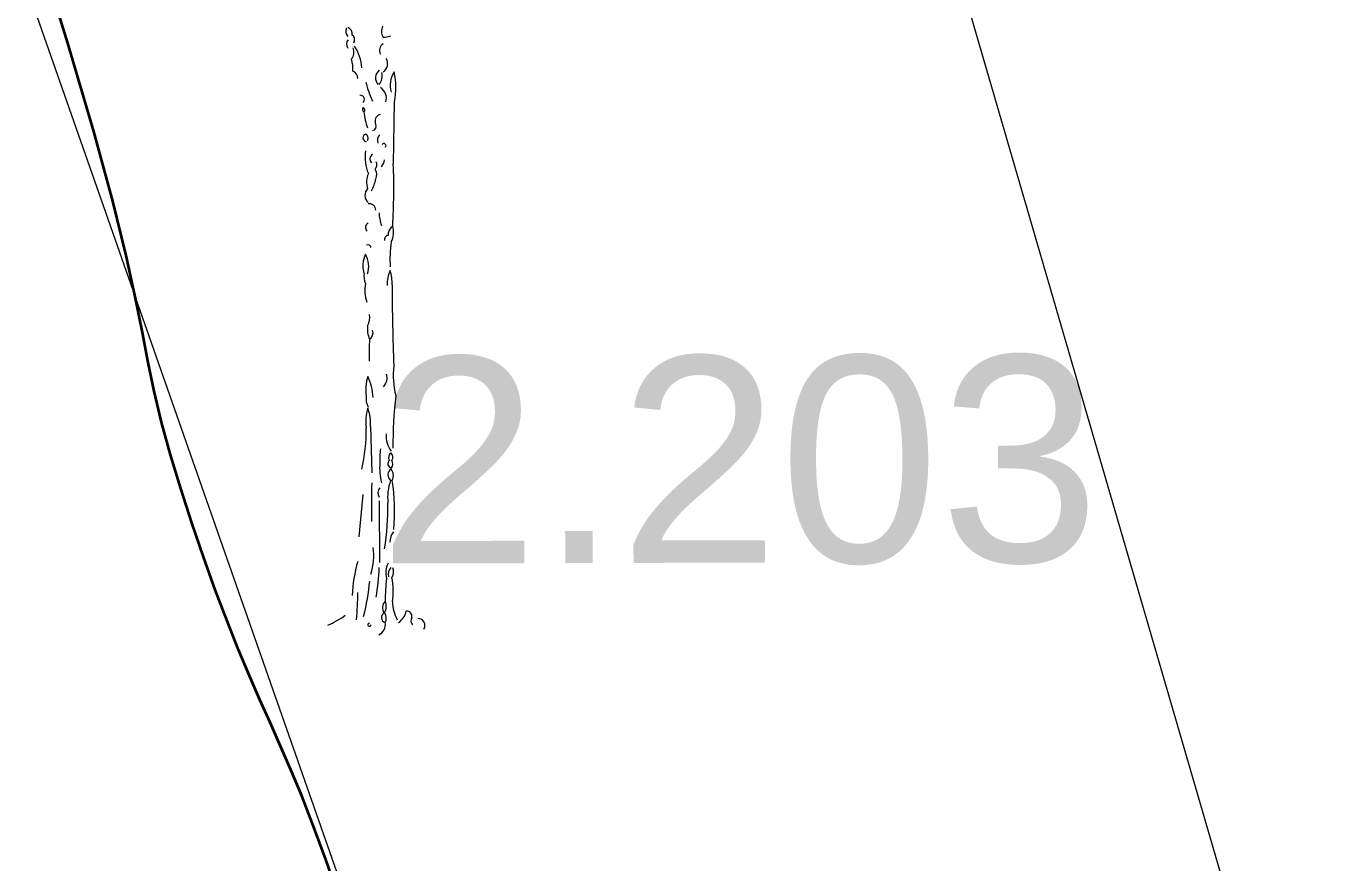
# Model space of a CAD drawing. Header units: millimetres. Extents: x 563604 to 809435, y 2337 to 1331933.
# Drawn here: x 727028 to 730830, y 1277838 to 1280271 of the extents above; entities that cross this region are included whole.
import ezdxf

# ---------------------------------------------------------------- set-up
doc = ezdxf.new("R2010")
doc.units = ezdxf.units.MM
for name, color, linetype, lineweight in [('CD TAI', 7, 'Continuous', 9), ('DM CAI-1', 9, 'Continuous', 35), ('ks_caytram-1', 253, 'Continuous', 9), ('MEP DUONG NHUA-1', 253, 'Continuous', 9), ('MUONG DAT-1', 253, 'Continuous', 9), ('NCV_TKCS_HIEN TRANG_251226_dwg-1', 253, 'Continuous', 9)]:
    doc.layers.add(name, color=color, linetype=linetype, lineweight=lineweight)
doc.styles.add('Arial', font='arial_0.ttf', dxfattribs={"height": 600.128024})

# ---------------------------------------------------------------- blocks, each defined once
blk = doc.blocks.new('NCV_TKCS_HIEN TRANG_251226_dwg_CX-2645538-TỔNG THỂ_HIỆN TRẠNG KHU ĐẤT')
at = {"layer": 'ks_caytram-1'}
for p, q in [((724366.6, 1292849.6), (724363.7, 1292668.7)), ((724297.4, 1291905.8), (724301.1, 1291770.7)), ((724275.5, 1291706.9), (724263.5, 1291584.1)), ((724323, 1291689.2), (724323.4, 1291509.4))]:
    blk.add_line(p, q, dxfattribs=at)
for centre, radius, start, end in [((724364.9, 1293054.5), 35.7, 155.0841, 209.1361), ((724249.2, 1293054.6), 23.8, 154.6421, 220.4911), ((724249.1, 1293017.2), 21.4, 142.4201, 212.6461), ((724222.2, 1293045.9), 22.4, 354.2511, 63.6411), ((724234.3, 1293030), 17, 329.3451, 53.5451), ((724333.3, 1293096.9), 59.7, 270.4561, 292.4341), ((724214.8, 1292994), 34.5, 323.2001, 21.8811), ((724124.4, 1292933), 149, 6.0741, 31.6791), ((724347.1, 1292998.7), 23.6, 124.2181, 206.9841), ((724157.5, 1292947.4), 88.7, 354.3521, 16.9721), ((724318.7, 1292960.7), 28.5, 302.5321, 31.9881), ((724237.2, 1292917.2), 23.2, 0.8261, 68.206), ((724339.2, 1292919), 27.5, 126.4901, 224.5091), ((724289.7, 1292925.4), 42, 322.3941, 12.4271), ((724424.7, 1292897.8), 70.1, 146.2781, 196.8251), ((724156.4, 1292892.7), 214.6, 348.4271, 11.8431), ((724575.2, 1292977.6), 299.9, 193.7271, 204.8101), ((724306.2, 1292859.5), 37.3, 344.4931, 57.2281), ((724267.6, 1292856.5), 12, 308.5841, 97.3528), ((724281.3, 1292827.3), 7.44, 133.3461, 247.5351), ((724273.3, 1292825.8), 7.49, 313.942, 66.939), ((724454.5, 1292834), 176.6, 184.4231, 200.0371), ((724329.9, 1292793.7), 19.5, 103.4331, 210.9741), ((724299.7, 1292779.1), 14.2, 288.7491, 18.3911), ((724286.1, 1292745.2), 10.8, 106.4401, 265.8481), ((724276.8, 1292743.4), 13.7, 330.2121, 62.8361), ((724342.8, 1292737.3), 25.3, 140.3031, 199.3581), ((724336.2, 1292721.7), 6.37, 322.2601, 142.2596), ((724395.6, 1292686.7), 114.1, 170.0041, 203.7991), ((724311.1, 1292682.9), 15.6, 119.9161, 224.8251), ((724294.7, 1292665.8), 21, 322.0361, 26.8121), ((724289, 1292638), 26.8, 330.9961, 33.8551), ((724307.5, 1292682.3), 30.5, 315.0111, 357.3341), ((722531.6, 1292596.5), 1833.5, 356.5991, 2.2561), ((724340.8, 1292616.4), 55.2, 153.9531, 200.4451), ((724192.9, 1292647.7), 121.7, 331.9161, 349.2821), ((724309.6, 1292577.5), 28.4, 136.5661, 226.8861), ((724294.2, 1292534.3), 18.5, 0.7761, 102.1738), ((724297, 1292483.7), 14.5, 117.0301, 226.9811), ((724407.1, 1292523.3), 84.5, 177.6261, 203.2531), ((724350.1, 1292449.1), 11.9, 97.7141, 193.1671), ((724378.6, 1292462.8), 30.1, 123.6771, 183.4621), ((724302, 1292470.4), 62.4, 332.9301, 16.1961), ((724290, 1292425.4), 8.45, 5.6771, 117.3739), ((724743.3, 1292388.7), 389.4, 172.1391, 182.8461), ((724348.1, 1292372.9), 73.3, 153.0931, 198.0291), ((724223.9, 1292371.4), 68.3, 340.9761, 30.4931), ((724327.9, 1292343.1), 49.9, 171.7781, 205.9841), ((724454.1, 1292316.4), 108.6, 156.7281, 180.3581), ((724232.5, 1292321.4), 127.6, 357.9771, 17.2851), ((724378, 1292299.8), 97.4, 167.2961, 199.9811), ((730638.3, 1292332.9), 6278.2, 180.14607, 182.29708), ((724246.1, 1292222.3), 49, 330.7421, 9.9641), ((724362.1, 1292189.1), 73.9, 172.7641, 203.7661), ((725185.8, 1292113.9), 892.4, 177.0861, 181.1741), ((724282.9, 1292177.7), 21.8, 302.2961, 19.6161), ((724605.6, 1292054.3), 242.1, 173.5971, 194.1041), ((724412, 1292012.6), 128.7, 162.6581, 188.8151), ((724155, 1291983.7), 150.1, 2.2301, 26.6011), ((724309.4, 1292046.6), 36.3, 315.0341, 17.9821), ((724331.5, 1291985.2), 47.2, 170.6061, 209.9131), ((725661.3, 1291846.2), 1299, 173.4111, 180.1751), ((724405.9, 1291920.8), 122.3, 162.1481, 189.1531), ((724172.4, 1291913.7), 125.2, 356.3711, 20.8411), ((723730.5, 1291900.5), 554.6, 347.5131, 0.0761), ((724410, 1291875.8), 67.3, 173.3661, 219.1311), ((724511.5, 1291809.7), 187.4, 170.7011, 183.3811), ((724366.9, 1291815.3), 17, 126.7251, 210.9251), ((724346, 1291816.5), 16.4, 322.5811, 49.1091), ((724511.8, 1291785.1), 187.9, 175.8731, 193.3661), ((724359.4, 1291797), 11.8, 126.5291, 263.2281), ((724368.8, 1291764.8), 20.9, 124.9291, 231.5231), ((724333.5, 1291762.7), 30.3, 332.0891, 39.6021), ((724345.9, 1291796.6), 16.5, 317.0541, 37.1911), ((727120.6, 1291664), 2820.6, 178.4221, 180.7141), ((724488.5, 1291699.6), 141.4, 159.7981, 186.9391), ((723792.6, 1291657.8), 574.9, 354.7791, 9.0711), ((724343, 1291711.7), 24, 139.9461, 211.1751), ((723537, 1291675.2), 811.2, 351.0981, 0.5221), ((724395.1, 1291571.8), 41.2, 139.0381, 184.3621), ((724138.2, 1291528.2), 168.6, 341.9011, 8.4301), ((724691, 1291390), 447.8, 164.1059, 177.0309), ((723436.6, 1291541.4), 887.5, 351.4121, 356.9951), ((724397.1, 1291480.4), 55.5, 151.0431, 197.5151), ((724380, 1291474.9), 31, 139.6181, 192.5801), ((724332.9, 1291482.1), 31.4, 329.0681, 22.0531), ((723678.3, 1291508.6), 619, 345.4371, 355.1011), ((724846.6, 1291397.7), 506.7, 172.5217, 180.1203), ((724140.9, 1291426.7), 222.4, 351.9411, 10.1481), ((723532.6, 1291421.7), 727.9, 353.7831, 0.0381), ((724358.3, 1291377.9), 26.2, 134.4761, 214.3731), ((724309.5, 1291381.8), 33.8, 326.5761, 26.0661), ((724480.4, 1291398.3), 119.3, 181.3331, 207.5821), ((724029.4, 1291633.2), 338.5, 295.2351, 305.0721), ((724343.6, 1291349.6), 14.8, 113.4081, 256.0101), ((724319.3, 1291347.6), 24.1, 329.1891, 40.2291), ((724348.8, 1291380), 54, 304.1721, 346.9131), ((724403.1, 1291353.2), 14.7, 342.5851, 96.6297), ((724294.2, 1291328.4), 4.52, 89.4331, 0.8371), ((724307.9, 1291329.3), 32.7, 293.8661, 10.4461), ((724431.9, 1291340.3), 17.1, 150.1641, 222.7871), ((724435, 1291325.9), 20.7, 329.4191, 90.3416)]:
    blk.add_arc(centre, radius, start, end, dxfattribs=at)
blk = doc.blocks.new('NCV_TKCS_HIEN TRANG_251226_dwg-1595164-TỔNG THỂ_HIỆN TRẠNG KHU ĐẤT')
at = {"layer": 'DM CAI-1', "flags": 128}
blk.add_lwpolyline([(727939.5, 1277733), (727899.3, 1277847.9), (727863.1, 1277946.4), (727829.4, 1278032.2), (727797.7, 1278108.7), (727767.3, 1278178.7), (727737.5, 1278245.5), (727707.8, 1278312.2), (727677.4, 1278381.8), (727645.7, 1278457.4), (727612.4, 1278541.3), (727578.1, 1278632.2), (727543.7, 1278728.1), (727510, 1278826.9), (727477.9, 1278926.5), (727448.4, 1279024.8), (727422.3, 1279119.7), (727400.5, 1279209.2), (727383, 1279293.3), (727366.4, 1279380.2), (727346.6, 1279480.4), (727319.3, 1279604.2), (727280.2, 1279762.1), (727225.1, 1279964.5), (727149.7, 1280221.7), (727049.9, 1280544.2)], dxfattribs=at)
at = {"layer": 'MEP DUONG NHUA-1', "flags": 128}
blk.add_lwpolyline([(716231.5, 1321591.7), (717133.5, 1319975.5), (720696.1, 1309813.7), (723366.6, 1301357.1), (725670.4, 1294397), (733749.3, 1266649), (735367.7, 1261954.8), (739458.1, 1249812.8), (743658, 1235750.6), (749920.1, 1214169.6), (754437.4, 1199109), (756928.6, 1191184.1), (760666.8, 1178214.1), (762672.6, 1171661.4), (768012.8, 1151455.6)], dxfattribs=at)
at = {"layer": 'MUONG DAT-1', "flags": 128}
blk.add_lwpolyline([(752286.9, 1199548), (747733.3, 1213433.3), (740799, 1236446.8), (737239.8, 1247927.9), (731715.3, 1265616), (728295.2, 1276774.1), (725536.1, 1284652.1), (720895.6, 1301124.3), (717081.2, 1300936.3), (710093.2, 1307531.3), (707990.2, 1306468.1), (691820.2, 1300720.9), (687515.8, 1297110), (687945.7, 1294643.5), (696311.8, 1277455.4), (695625.2, 1272682.1)], dxfattribs=at)
blk.add_blockref('NCV_TKCS_HIEN TRANG_251226_dwg_CX-2645538-TỔNG THỂ_HIỆN TRẠNG KHU ĐẤT', (3732.1, -12798.3))
at = {"layer": 'CD TAI', "insert": (728051.4, 1279308.5), "char_height": 600.13, "width": 2512.823, "attachment_point": 1, "rotation": 0.1346, "line_spacing_factor": 0.941778, "style": 'Arial'}
blk.add_mtext('2.203', dxfattribs=at)

msp = doc.modelspace()

# ---------------------------------------------------------------- block references
at = {"layer": 'NCV_TKCS_HIEN TRANG_251226_dwg-1'}
msp.add_blockref('NCV_TKCS_HIEN TRANG_251226_dwg-1595164-TỔNG THỂ_HIỆN TRẠNG KHU ĐẤT', (0, 0), dxfattribs=at)

doc.saveas('drawing.dxf')
